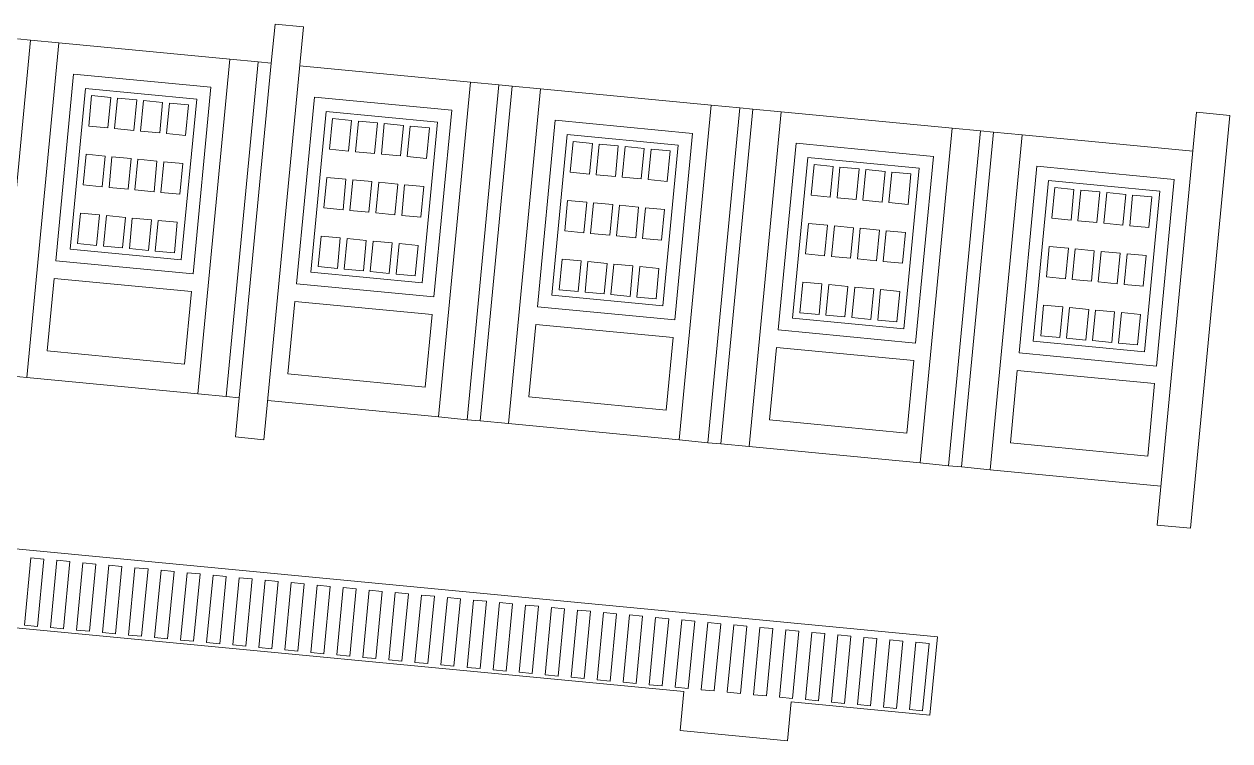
# Model space of a CAD drawing. Header units: millimetres. Extents: x -356 to 984, y -1262 to 367.
# Drawn here: x -183 to -90.8, y 1.3 to 56.1 of the extents above; entities that cross this region are included whole.
import ezdxf

# ---------------------------------------------------------------- set-up
doc = ezdxf.new("R2010")
doc.units = ezdxf.units.MM

msp = doc.modelspace()

# ---------------------------------------------------------------- linework, layer by layer
at = {"color": 7, "linetype": 'Continuous', "lineweight": 15}
for p, q in [((-161.614, 55.926), (-164.632, 24.354)), ((-164.071, 53.147), (-163.786, 56.133)), ((-163.786, 56.133), (-161.614, 55.926)), ((-184.942, 29.309), (-182.496, 54.908)), ((-183.491, 55.003), (-182.496, 54.908)), ((-180.316, 54.699), (-182.762, 29.101)), ((-182.496, 54.908), (-180.316, 54.699)), ((-167.255, 53.451), (-180.316, 54.699)), ((-169.701, 27.853), (-167.255, 53.451)), ((-165.075, 53.243), (-167.521, 27.644)), ((-167.255, 53.451), (-165.075, 53.243)), ((-166.526, 27.549), (-164.079, 53.147)), ((-165.075, 53.243), (-164.079, 53.147)), ((-164.079, 53.147), (-164.071, 53.147)), ((-148.838, 51.691), (-161.9, 52.939)), ((-179.189, 52.304), (-180.553, 38.031)), ((-168.688, 51.301), (-179.189, 52.304)), ((-151.285, 26.092), (-148.838, 51.691)), ((-148.838, 51.691), (-146.659, 51.483)), ((-178.288, 51.214), (-179.462, 38.932)), ((-169.778, 50.4), (-178.288, 51.214)), ((-170.052, 37.028), (-168.688, 51.301)), ((-146.659, 51.483), (-149.105, 25.884)), ((-148.11, 25.789), (-145.663, 51.387)), ((-146.659, 51.483), (-145.663, 51.387)), ((-143.484, 51.179), (-145.93, 25.581)), ((-145.663, 51.387), (-143.484, 51.179)), ((-130.422, 49.931), (-143.484, 51.179)), ((-177.812, 50.668), (-178.035, 48.328)), ((-176.35, 50.528), (-177.812, 50.668)), ((-176.574, 48.189), (-176.35, 50.528)), ((-175.829, 50.478), (-176.052, 48.139)), ((-174.367, 50.338), (-175.829, 50.478)), ((-174.591, 47.999), (-174.367, 50.338)), ((-173.846, 50.289), (-174.069, 47.949)), ((-172.384, 50.149), (-173.846, 50.289)), ((-172.608, 47.81), (-172.384, 50.149)), ((-171.863, 50.099), (-172.086, 47.76)), ((-170.401, 49.959), (-171.863, 50.099)), ((-170.952, 38.118), (-169.778, 50.4)), ((-170.625, 47.62), (-170.401, 49.959)), ((-160.773, 50.544), (-162.137, 36.271)), ((-150.272, 49.541), (-160.773, 50.544)), ((-132.869, 24.332), (-130.422, 49.931)), ((-130.422, 49.931), (-128.243, 49.722)), ((-159.872, 49.454), (-161.046, 37.171)), ((-151.362, 48.64), (-159.872, 49.454)), ((-159.396, 48.907), (-159.619, 46.568)), ((-157.934, 48.768), (-159.396, 48.907)), ((-151.636, 35.268), (-150.272, 49.541)), ((-128.243, 49.722), (-130.689, 24.124)), ((-129.694, 24.029), (-127.247, 49.627)), ((-128.243, 49.722), (-127.247, 49.627)), ((-125.068, 49.419), (-127.514, 23.821)), ((-127.247, 49.627), (-125.068, 49.419)), ((-112.006, 48.171), (-125.068, 49.419)), ((-96.322, 17.826), (-93.305, 49.397)), ((-90.763, 49.154), (-93.78, 17.583)), ((-93.305, 49.397), (-90.763, 49.154)), ((-178.035, 48.328), (-176.574, 48.189)), ((-176.052, 48.139), (-174.591, 47.999)), ((-158.158, 46.429), (-157.934, 48.768)), ((-157.413, 48.718), (-157.636, 46.379)), ((-155.951, 48.578), (-157.413, 48.718)), ((-156.175, 46.239), (-155.951, 48.578)), ((-155.43, 48.528), (-155.653, 46.189)), ((-153.968, 48.389), (-155.43, 48.528)), ((-154.192, 46.05), (-153.968, 48.389)), ((-153.447, 48.339), (-153.67, 46)), ((-151.985, 48.199), (-153.447, 48.339)), ((-152.536, 36.358), (-151.362, 48.64)), ((-152.209, 45.86), (-151.985, 48.199)), ((-142.357, 48.784), (-143.721, 34.511)), ((-131.855, 47.78), (-142.357, 48.784)), ((-114.453, 22.572), (-112.006, 48.171)), ((-109.827, 47.962), (-112.273, 22.364)), ((-112.006, 48.171), (-109.827, 47.962)), ((-109.827, 47.962), (-108.831, 47.867)), ((-174.069, 47.949), (-172.608, 47.81)), ((-172.086, 47.76), (-170.625, 47.62)), ((-141.456, 47.693), (-142.63, 35.411)), ((-132.946, 46.88), (-141.456, 47.693)), ((-140.979, 47.147), (-141.203, 44.808)), ((-139.518, 47.008), (-140.979, 47.147)), ((-133.219, 33.507), (-131.855, 47.78)), ((-111.278, 22.269), (-108.831, 47.867)), ((-106.652, 47.659), (-109.098, 22.061)), ((-108.831, 47.867), (-106.652, 47.659)), ((-93.59, 46.411), (-106.652, 47.659)), ((-178.241, 46.176), (-178.465, 43.837)), ((-176.78, 46.036), (-178.241, 46.176)), ((-159.619, 46.568), (-158.158, 46.429)), ((-157.636, 46.379), (-156.175, 46.239)), ((-155.653, 46.189), (-154.192, 46.05)), ((-139.742, 44.669), (-139.518, 47.008)), ((-138.997, 46.958), (-139.22, 44.619)), ((-137.535, 46.818), (-138.997, 46.958)), ((-137.759, 44.479), (-137.535, 46.818)), ((-137.014, 46.768), (-137.237, 44.429)), ((-135.552, 46.629), (-137.014, 46.768)), ((-135.776, 44.29), (-135.552, 46.629)), ((-135.031, 46.579), (-135.254, 44.24)), ((-133.569, 46.439), (-135.031, 46.579)), ((-134.12, 34.598), (-132.946, 46.88)), ((-133.793, 44.1), (-133.569, 46.439)), ((-123.94, 47.024), (-125.305, 32.751)), ((-113.439, 46.02), (-123.94, 47.024)), ((-177.003, 43.697), (-176.78, 46.036)), ((-176.258, 45.986), (-176.482, 43.647)), ((-174.797, 45.847), (-176.258, 45.986)), ((-175.02, 43.507), (-174.797, 45.847)), ((-174.275, 45.797), (-174.499, 43.458)), ((-172.814, 45.657), (-174.275, 45.797)), ((-173.037, 43.318), (-172.814, 45.657)), ((-172.292, 45.607), (-172.516, 43.268)), ((-170.831, 45.468), (-172.292, 45.607)), ((-171.054, 43.128), (-170.831, 45.468)), ((-153.67, 46), (-152.209, 45.86)), ((-123.04, 45.933), (-124.214, 33.651)), ((-114.53, 45.12), (-123.04, 45.933)), ((-122.563, 45.387), (-122.787, 43.048)), ((-121.102, 45.248), (-122.563, 45.387)), ((-121.326, 42.908), (-121.102, 45.248)), ((-120.58, 45.198), (-120.804, 42.859)), ((-119.119, 45.058), (-120.58, 45.198)), ((-114.803, 31.747), (-113.439, 46.02)), ((-105.524, 45.264), (-106.889, 30.991)), ((-95.023, 44.26), (-105.524, 45.264)), ((-159.825, 44.416), (-160.048, 42.077)), ((-158.363, 44.276), (-159.825, 44.416)), ((-158.587, 41.937), (-158.363, 44.276)), ((-141.203, 44.808), (-139.742, 44.669)), ((-139.22, 44.619), (-137.759, 44.479)), ((-137.237, 44.429), (-135.776, 44.29)), ((-119.343, 42.719), (-119.119, 45.058)), ((-118.598, 45.008), (-118.821, 42.669)), ((-117.136, 44.869), (-118.598, 45.008)), ((-117.36, 42.529), (-117.136, 44.869)), ((-116.615, 44.819), (-116.838, 42.48)), ((-115.153, 44.679), (-116.615, 44.819)), ((-115.704, 32.838), (-114.53, 45.12)), ((-115.377, 42.34), (-115.153, 44.679)), ((-178.465, 43.837), (-177.003, 43.697)), ((-176.482, 43.647), (-175.02, 43.507)), ((-174.499, 43.458), (-173.037, 43.318)), ((-157.842, 44.226), (-158.065, 41.887)), ((-156.381, 44.087), (-157.842, 44.226)), ((-156.604, 41.747), (-156.381, 44.087)), ((-155.859, 44.037), (-156.083, 41.698)), ((-154.398, 43.897), (-155.859, 44.037)), ((-154.621, 41.558), (-154.398, 43.897)), ((-153.876, 43.847), (-154.1, 41.508)), ((-152.415, 43.708), (-153.876, 43.847)), ((-152.638, 41.368), (-152.415, 43.708)), ((-135.254, 44.24), (-133.793, 44.1)), ((-104.624, 44.173), (-105.798, 31.891)), ((-96.114, 43.36), (-104.624, 44.173)), ((-104.147, 43.627), (-104.371, 41.288)), ((-102.686, 43.488), (-104.147, 43.627)), ((-102.909, 41.148), (-102.686, 43.488)), ((-102.164, 43.438), (-102.388, 41.099)), ((-100.703, 43.298), (-102.164, 43.438)), ((-97.288, 31.078), (-96.114, 43.36)), ((-96.387, 29.987), (-95.023, 44.26)), ((-172.516, 43.268), (-171.054, 43.128)), ((-141.409, 42.656), (-141.632, 40.317)), ((-139.947, 42.516), (-141.409, 42.656)), ((-140.171, 40.177), (-139.947, 42.516)), ((-139.426, 42.466), (-139.649, 40.127)), ((-137.964, 42.327), (-139.426, 42.466)), ((-122.787, 43.048), (-121.326, 42.908)), ((-120.804, 42.859), (-119.343, 42.719)), ((-118.821, 42.669), (-117.36, 42.529)), ((-116.838, 42.48), (-115.377, 42.34)), ((-100.927, 40.959), (-100.703, 43.298)), ((-100.181, 43.248), (-100.405, 40.909)), ((-98.72, 43.109), (-100.181, 43.248)), ((-98.944, 40.769), (-98.72, 43.109)), ((-98.199, 43.059), (-98.422, 40.72)), ((-96.737, 42.919), (-98.199, 43.059)), ((-96.961, 40.58), (-96.737, 42.919)), ((-178.67, 41.684), (-178.894, 39.345)), ((-177.209, 41.544), (-178.67, 41.684)), ((-177.432, 39.205), (-177.209, 41.544)), ((-160.048, 42.077), (-158.587, 41.937)), ((-158.065, 41.887), (-156.604, 41.747)), ((-156.083, 41.698), (-154.621, 41.558)), ((-154.1, 41.508), (-152.638, 41.368)), ((-138.188, 39.987), (-137.964, 42.327)), ((-137.443, 42.277), (-137.666, 39.937)), ((-135.982, 42.137), (-137.443, 42.277)), ((-136.205, 39.798), (-135.982, 42.137)), ((-135.46, 42.087), (-135.684, 39.748)), ((-133.999, 41.948), (-135.46, 42.087)), ((-134.222, 39.608), (-133.999, 41.948)), ((-176.687, 41.495), (-176.911, 39.155)), ((-175.226, 41.355), (-176.687, 41.495)), ((-175.45, 39.016), (-175.226, 41.355)), ((-174.704, 41.305), (-174.928, 38.966)), ((-173.243, 41.165), (-174.704, 41.305)), ((-173.467, 38.826), (-173.243, 41.165)), ((-172.722, 41.116), (-172.945, 38.776)), ((-171.26, 40.976), (-172.722, 41.116)), ((-171.484, 38.637), (-171.26, 40.976)), ((-122.993, 40.896), (-123.216, 38.556)), ((-121.531, 40.756), (-122.993, 40.896)), ((-121.755, 38.417), (-121.531, 40.756)), ((-121.01, 40.706), (-121.233, 38.367)), ((-119.548, 40.566), (-121.01, 40.706)), ((-104.371, 41.288), (-102.909, 41.148)), ((-102.388, 41.099), (-100.927, 40.959)), ((-100.405, 40.909), (-98.944, 40.769)), ((-98.422, 40.72), (-96.961, 40.58)), ((-160.254, 39.924), (-160.478, 37.585)), ((-158.793, 39.784), (-160.254, 39.924)), ((-159.016, 37.445), (-158.793, 39.784)), ((-158.271, 39.735), (-158.495, 37.395)), ((-156.81, 39.595), (-158.271, 39.735)), ((-141.632, 40.317), (-140.171, 40.177)), ((-139.649, 40.127), (-138.188, 39.987)), ((-137.666, 39.937), (-136.205, 39.798)), ((-135.684, 39.748), (-134.222, 39.608)), ((-119.772, 38.227), (-119.548, 40.566)), ((-119.027, 40.517), (-119.25, 38.177)), ((-117.565, 40.377), (-119.027, 40.517)), ((-117.789, 38.038), (-117.565, 40.377)), ((-117.044, 40.327), (-117.268, 37.988)), ((-115.583, 40.187), (-117.044, 40.327)), ((-115.806, 37.848), (-115.583, 40.187)), ((-179.462, 38.932), (-170.952, 38.118)), ((-178.894, 39.345), (-177.432, 39.205)), ((-176.911, 39.155), (-175.45, 39.016)), ((-174.928, 38.966), (-173.467, 38.826)), ((-172.945, 38.776), (-171.484, 38.637)), ((-157.033, 37.256), (-156.81, 39.595)), ((-156.288, 39.545), (-156.512, 37.206)), ((-154.827, 39.405), (-156.288, 39.545)), ((-155.051, 37.066), (-154.827, 39.405)), ((-154.305, 39.356), (-154.529, 37.016)), ((-152.844, 39.216), (-154.305, 39.356)), ((-153.068, 36.877), (-152.844, 39.216)), ((-104.577, 39.136), (-104.8, 36.796)), ((-103.115, 38.996), (-104.577, 39.136)), ((-103.339, 36.657), (-103.115, 38.996)), ((-102.594, 38.946), (-102.817, 36.607)), ((-101.132, 38.806), (-102.594, 38.946)), ((-101.356, 36.467), (-101.132, 38.806)), ((-100.611, 38.757), (-100.834, 36.417)), ((-99.149, 38.617), (-100.611, 38.757)), ((-180.553, 38.031), (-170.052, 37.028)), ((-141.838, 38.164), (-142.062, 35.825)), ((-140.377, 38.024), (-141.838, 38.164)), ((-140.6, 35.685), (-140.377, 38.024)), ((-139.855, 37.974), (-140.079, 35.635)), ((-138.394, 37.835), (-139.855, 37.974)), ((-138.617, 35.496), (-138.394, 37.835)), ((-123.216, 38.556), (-121.755, 38.417)), ((-121.233, 38.367), (-119.772, 38.227)), ((-119.25, 38.177), (-117.789, 38.038)), ((-117.268, 37.988), (-115.806, 37.848)), ((-99.373, 36.278), (-99.149, 38.617)), ((-98.628, 38.567), (-98.851, 36.228)), ((-97.166, 38.427), (-98.628, 38.567)), ((-97.39, 36.088), (-97.166, 38.427)), ((-161.046, 37.171), (-152.536, 36.358)), ((-160.478, 37.585), (-159.016, 37.445)), ((-158.495, 37.395), (-157.033, 37.256)), ((-156.512, 37.206), (-155.051, 37.066)), ((-154.529, 37.016), (-153.068, 36.877)), ((-137.872, 37.785), (-138.096, 35.446)), ((-136.411, 37.645), (-137.872, 37.785)), ((-136.634, 35.306), (-136.411, 37.645)), ((-135.889, 37.595), (-136.113, 35.256)), ((-134.428, 37.456), (-135.889, 37.595)), ((-134.651, 35.117), (-134.428, 37.456)), ((-180.682, 36.682), (-181.211, 31.142)), ((-170.181, 35.678), (-180.682, 36.682)), ((-162.137, 36.271), (-151.636, 35.268)), ((-123.422, 36.404), (-123.646, 34.065)), ((-121.961, 36.264), (-123.422, 36.404)), ((-122.184, 33.925), (-121.961, 36.264)), ((-121.439, 36.214), (-121.663, 33.875)), ((-119.978, 36.075), (-121.439, 36.214)), ((-120.201, 33.736), (-119.978, 36.075)), ((-119.456, 36.025), (-119.68, 33.686)), ((-117.995, 35.885), (-119.456, 36.025)), ((-104.8, 36.796), (-103.339, 36.657)), ((-102.817, 36.607), (-101.356, 36.467)), ((-100.834, 36.417), (-99.373, 36.278)), ((-98.851, 36.228), (-97.39, 36.088)), ((-170.71, 30.138), (-170.181, 35.678)), ((-142.63, 35.411), (-134.12, 34.598)), ((-142.062, 35.825), (-140.6, 35.685)), ((-140.079, 35.635), (-138.617, 35.496)), ((-138.096, 35.446), (-136.634, 35.306)), ((-136.113, 35.256), (-134.651, 35.117)), ((-118.218, 33.546), (-117.995, 35.885)), ((-117.473, 35.835), (-117.697, 33.496)), ((-116.012, 35.696), (-117.473, 35.835)), ((-116.235, 33.357), (-116.012, 35.696)), ((-162.266, 34.922), (-162.795, 29.381)), ((-151.765, 33.918), (-162.266, 34.922)), ((-143.721, 34.511), (-133.219, 33.507)), ((-105.006, 34.644), (-105.229, 32.305)), ((-103.544, 34.504), (-105.006, 34.644)), ((-103.768, 32.165), (-103.544, 34.504)), ((-103.023, 34.454), (-103.246, 32.115)), ((-101.562, 34.315), (-103.023, 34.454)), ((-101.785, 31.975), (-101.562, 34.315)), ((-101.04, 34.265), (-101.264, 31.926)), ((-99.579, 34.125), (-101.04, 34.265)), ((-99.802, 31.786), (-99.579, 34.125)), ((-152.294, 28.378), (-151.765, 33.918)), ((-124.214, 33.651), (-115.704, 32.838)), ((-123.646, 34.065), (-122.184, 33.925)), ((-121.663, 33.875), (-120.201, 33.736)), ((-119.68, 33.686), (-118.218, 33.546)), ((-117.697, 33.496), (-116.235, 33.357)), ((-99.057, 34.075), (-99.281, 31.736)), ((-97.596, 33.936), (-99.057, 34.075)), ((-97.819, 31.596), (-97.596, 33.936)), ((-143.85, 33.161), (-144.379, 27.621)), ((-133.348, 32.158), (-143.85, 33.161)), ((-125.305, 32.751), (-114.803, 31.747)), ((-105.229, 32.305), (-103.768, 32.165)), ((-133.878, 26.618), (-133.348, 32.158)), ((-125.434, 31.401), (-125.963, 25.861)), ((-114.932, 30.398), (-125.434, 31.401)), ((-105.798, 31.891), (-97.288, 31.078)), ((-103.246, 32.115), (-101.785, 31.975)), ((-101.264, 31.926), (-99.802, 31.786)), ((-99.281, 31.736), (-97.819, 31.596)), ((-181.211, 31.142), (-170.71, 30.138)), ((-106.889, 30.991), (-96.387, 29.987)), ((-115.462, 24.858), (-114.932, 30.398)), ((-107.018, 29.641), (-107.547, 24.101)), ((-96.516, 28.638), (-107.018, 29.641)), ((-184.942, 29.309), (-182.762, 29.101)), ((-182.762, 29.101), (-169.701, 27.853)), ((-162.795, 29.381), (-152.294, 28.378)), ((-97.046, 23.098), (-96.516, 28.638)), ((-169.701, 27.853), (-167.521, 27.644)), ((-304.547, 27.539), (-113.129, 9.266)), ((-167.521, 27.644), (-166.526, 27.549)), ((-166.803, 24.562), (-166.518, 27.548)), ((-166.526, 27.549), (-166.518, 27.548)), ((-164.346, 27.341), (-151.285, 26.092)), ((-144.379, 27.621), (-133.878, 26.618)), ((-151.285, 26.092), (-149.105, 25.884)), ((-149.105, 25.884), (-148.11, 25.789)), ((-125.963, 25.861), (-115.462, 24.858)), ((-148.11, 25.789), (-145.93, 25.581)), ((-145.93, 25.581), (-132.869, 24.332)), ((-166.803, 24.562), (-164.632, 24.354)), ((-132.869, 24.332), (-130.689, 24.124)), ((-130.689, 24.124), (-129.694, 24.029)), ((-129.694, 24.029), (-127.514, 23.821)), ((-107.547, 24.101), (-97.046, 23.098)), ((-127.514, 23.821), (-114.453, 22.572)), ((-114.453, 22.572), (-112.273, 22.364)), ((-112.273, 22.364), (-111.278, 22.269)), ((-111.278, 22.269), (-109.098, 22.061)), ((-109.098, 22.061), (-96.037, 20.812)), ((-96.322, 17.826), (-93.78, 17.583)), ((-182.46, 15.321), (-182.951, 10.175)), ((-181.464, 15.226), (-182.46, 15.321)), ((-181.956, 10.08), (-181.464, 15.226)), ((-180.469, 15.131), (-180.96, 9.985)), ((-179.474, 15.036), (-180.469, 15.131)), ((-179.965, 9.89), (-179.474, 15.036)), ((-178.478, 14.941), (-178.969, 9.795)), ((-177.483, 14.845), (-178.478, 14.941)), ((-177.974, 9.7), (-177.483, 14.845)), ((-176.487, 14.75), (-176.978, 9.605)), ((-175.492, 14.655), (-176.487, 14.75)), ((-175.983, 9.51), (-175.492, 14.655)), ((-174.496, 14.56), (-174.987, 9.415)), ((-173.501, 14.465), (-174.496, 14.56)), ((-173.992, 9.32), (-173.501, 14.465)), ((-172.505, 14.37), (-172.996, 9.225)), ((-171.51, 14.275), (-172.505, 14.37)), ((-172.001, 9.13), (-171.51, 14.275)), ((-170.514, 14.18), (-171.005, 9.035)), ((-169.519, 14.085), (-170.514, 14.18)), ((-170.01, 8.94), (-169.519, 14.085)), ((-168.523, 13.99), (-169.015, 8.845)), ((-167.528, 13.895), (-168.523, 13.99)), ((-168.019, 8.75), (-167.528, 13.895)), ((-166.532, 13.8), (-167.024, 8.654)), ((-165.537, 13.705), (-166.532, 13.8)), ((-166.028, 8.559), (-165.537, 13.705)), ((-164.541, 13.61), (-165.033, 8.464)), ((-163.546, 13.515), (-164.541, 13.61)), ((-164.037, 8.369), (-163.546, 13.515)), ((-162.55, 13.42), (-163.042, 8.274)), ((-161.555, 13.325), (-162.55, 13.42)), ((-162.046, 8.179), (-161.555, 13.325)), ((-160.56, 13.23), (-161.051, 8.084)), ((-159.564, 13.135), (-160.56, 13.23)), ((-160.055, 7.989), (-159.564, 13.135)), ((-158.569, 13.04), (-159.06, 7.894)), ((-157.573, 12.945), (-158.569, 13.04)), ((-158.064, 7.799), (-157.573, 12.945)), ((-212.903, 12.764), (-132.515, 5.089)), ((-156.578, 12.85), (-157.069, 7.704)), ((-155.582, 12.755), (-156.578, 12.85)), ((-156.073, 7.609), (-155.582, 12.755)), ((-154.587, 12.66), (-155.078, 7.514)), ((-153.591, 12.565), (-154.587, 12.66)), ((-154.082, 7.419), (-153.591, 12.565)), ((-152.596, 12.47), (-153.087, 7.324)), ((-151.6, 12.375), (-152.596, 12.47)), ((-152.092, 7.229), (-151.6, 12.375)), ((-150.605, 12.28), (-151.096, 7.134)), ((-149.609, 12.185), (-150.605, 12.28)), ((-150.1, 7.039), (-149.609, 12.185)), ((-148.614, 12.09), (-149.105, 6.944)), ((-147.618, 11.995), (-148.614, 12.09)), ((-148.11, 6.849), (-147.618, 11.995)), ((-146.623, 11.9), (-147.114, 6.754)), ((-145.627, 11.804), (-146.623, 11.9)), ((-146.119, 6.659), (-145.627, 11.804)), ((-144.632, 11.709), (-145.123, 6.564)), ((-143.636, 11.614), (-144.632, 11.709)), ((-144.128, 6.469), (-143.636, 11.614)), ((-142.641, 11.519), (-143.132, 6.374)), ((-141.646, 11.424), (-142.641, 11.519)), ((-142.137, 6.279), (-141.646, 11.424)), ((-140.65, 11.329), (-141.141, 6.184)), ((-139.655, 11.234), (-140.65, 11.329)), ((-140.146, 6.089), (-139.655, 11.234)), ((-138.659, 11.139), (-139.15, 5.994)), ((-137.664, 11.044), (-138.659, 11.139)), ((-182.951, 10.175), (-181.956, 10.08)), ((-138.155, 5.899), (-137.664, 11.044)), ((-136.668, 10.949), (-137.159, 5.804)), ((-135.673, 10.854), (-136.668, 10.949)), ((-136.164, 5.709), (-135.673, 10.854)), ((-134.677, 10.759), (-135.168, 5.613)), ((-133.682, 10.664), (-134.677, 10.759)), ((-134.173, 5.518), (-133.682, 10.664)), ((-132.686, 10.569), (-133.178, 5.423)), ((-131.691, 10.474), (-132.686, 10.569)), ((-132.182, 5.328), (-131.691, 10.474)), ((-130.695, 10.379), (-131.186, 5.233)), ((-129.7, 10.284), (-130.695, 10.379)), ((-130.191, 5.138), (-129.7, 10.284)), ((-128.704, 10.189), (-129.196, 5.043)), ((-127.709, 10.094), (-128.704, 10.189)), ((-180.96, 9.985), (-179.965, 9.89)), ((-178.969, 9.795), (-177.974, 9.7)), ((-176.978, 9.605), (-175.983, 9.51)), ((-174.987, 9.415), (-173.992, 9.32)), ((-172.996, 9.225), (-172.001, 9.13)), ((-128.2, 4.948), (-127.709, 10.094)), ((-126.713, 9.999), (-127.205, 4.853)), ((-125.718, 9.904), (-126.713, 9.999)), ((-126.209, 4.758), (-125.718, 9.904)), ((-124.722, 9.809), (-125.214, 4.663)), ((-123.727, 9.714), (-124.722, 9.809)), ((-124.218, 4.568), (-123.727, 9.714)), ((-122.731, 9.619), (-123.223, 4.473)), ((-121.736, 9.524), (-122.731, 9.619)), ((-122.227, 4.378), (-121.736, 9.524)), ((-120.741, 9.429), (-121.232, 4.283)), ((-119.745, 9.334), (-120.741, 9.429)), ((-120.236, 4.188), (-119.745, 9.334)), ((-118.75, 9.239), (-119.241, 4.093)), ((-117.754, 9.144), (-118.75, 9.239)), ((-113.129, 9.266), (-113.699, 3.293)), ((-171.005, 9.035), (-170.01, 8.94)), ((-169.015, 8.845), (-168.019, 8.75)), ((-167.024, 8.654), (-166.028, 8.559)), ((-165.033, 8.464), (-164.037, 8.369)), ((-118.245, 3.998), (-117.754, 9.144)), ((-116.759, 9.049), (-117.25, 3.903)), ((-115.763, 8.954), (-116.759, 9.049)), ((-116.254, 3.808), (-115.763, 8.954)), ((-114.768, 8.859), (-115.259, 3.713)), ((-113.772, 8.763), (-114.768, 8.859)), ((-114.263, 3.618), (-113.772, 8.763)), ((-163.042, 8.274), (-162.046, 8.179)), ((-161.051, 8.084), (-160.055, 7.989)), ((-159.06, 7.894), (-158.064, 7.799)), ((-157.069, 7.704), (-156.073, 7.609)), ((-155.078, 7.514), (-154.082, 7.419)), ((-153.087, 7.324), (-152.092, 7.229)), ((-151.096, 7.134), (-150.1, 7.039)), ((-149.105, 6.944), (-148.11, 6.849)), ((-147.114, 6.754), (-146.119, 6.659)), ((-145.123, 6.564), (-144.128, 6.469)), ((-143.132, 6.374), (-142.137, 6.279)), ((-141.141, 6.184), (-140.146, 6.089)), ((-139.15, 5.994), (-138.155, 5.899)), ((-137.159, 5.804), (-136.164, 5.709)), ((-135.168, 5.613), (-134.173, 5.518)), ((-133.178, 5.423), (-132.182, 5.328)), ((-132.8, 2.103), (-132.515, 5.089)), ((-131.186, 5.233), (-130.191, 5.138)), ((-129.196, 5.043), (-128.2, 4.948)), ((-127.205, 4.853), (-126.209, 4.758)), ((-125.214, 4.663), (-124.218, 4.568)), ((-124.606, 1.321), (-124.321, 4.307)), ((-124.321, 4.307), (-113.699, 3.293)), ((-123.223, 4.473), (-122.227, 4.378)), ((-121.232, 4.283), (-120.236, 4.188)), ((-119.241, 4.093), (-118.245, 3.998)), ((-117.25, 3.903), (-116.254, 3.808)), ((-115.259, 3.713), (-114.263, 3.618)), ((-132.8, 2.103), (-124.606, 1.321))]:
    msp.add_line(p, q, dxfattribs=at)

doc.saveas('drawing.dxf')
